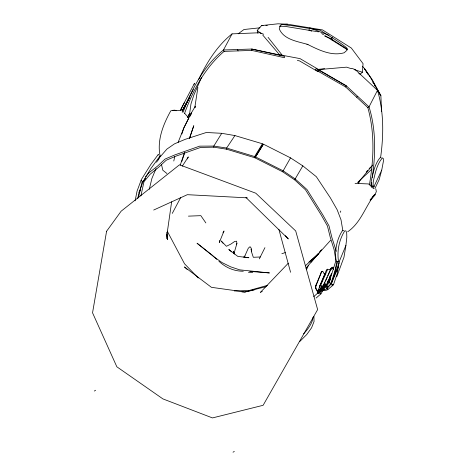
<?xml version="1.0" encoding="UTF-8"?>
<svg xmlns="http://www.w3.org/2000/svg" width="476" height="476" viewBox="0 0 476 476"><rect width="100%" height="100%" fill="white"/><g stroke="black" fill="none" stroke-linecap="round" stroke-linejoin="round"><path stroke-width="0.71" d="M318.313 291.806L319.295 289.575M322.329 288.153L321.764 287.825M322.835 287.694C323.031 286.873 321.163 286.891 321.818 287.7M333.527 284.618L331.26 283.964L334.914 273.129L336.716 261.532L339.108 261.931L338.549 261.497C336.788 251.268 339.168 239.517 344.82 230.795L346.01 230.985L346.707 233.288L346.82 237.345L345.903 245.461L339.108 261.931L337.246 273.7L333.432 284.898L327.649 289.664A6.117 3.814 15.1 0 1 324.519 290.443L323.882 290.42L323.948 289.456L324.805 287.403M213.724 147.173L213.801 146.078L221.715 133.316L234.912 135.571L262.431 143.77L262.437 144.918L254.66 157.711L226.671 149.208L213.724 147.173L200.622 147.435L176.096 156.086L166.213 160.245L158.758 167.171L150.208 174.192L143.99 181.689L140.878 195.957M358.797 73.661L360.213 74.101L362.42 72.233L363.063 63.677L351.33 48.034L322.555 29.928L287.439 24.181L278.049 23.8L261.604 25.573L257.224 30.369L257.897 33.284M326.298 270.606L326.381 270.178A2.874 1.827 14.8 0 1 327.464 269.267L331.1 269.666M186.544 104.268L186.699 102.887M372.553 175.519C375.671 152.719 375.903 129.044 369.031 106.868L346.391 85.9L318.105 69.371L324.614 68.728M380.586 157.627C383.68 135.303 383.977 112.134 377.486 90.357L355.269 69.597L351.788 68.336M324.888 274.307L324.87 274.955M197.879 87.524L194.815 107.546M166.38 238.643L171.628 201.86M369.453 184.545C373.821 159.121 374.868 132.625 367.817 107.57L345.659 86.983L315.427 69.746L316.112 68.639L346.391 85.9L345.659 86.983M371.078 185.289L371.5 182.498M372.238 177.613L372.452 176.215M345.903 245.461L343.981 257.224L336.829 276.58M135.113 200.818L137.094 191.013L141.39 179.5L150.719 164.625L158.335 154.379L158.133 155.158M137.713 198.754L139.057 192.203L143.032 181.802L143.859 180.636M195.095 107.624L195.392 106.172L191.322 112.967L183.873 127.842L178.143 142.342M173.788 161.019L174.74 156.693M138.474 197.486L142.199 181.314M219.787 240.428L219.305 242.522L224.017 231.003L222.988 232.782M149.303 189.252L151.868 178.548L156.069 168.534M381.728 170.134L383.436 161.096L383.299 158.55L382.484 157.883C377.016 163.94 375.338 172.711 373.487 180.487A11.995 2.184 -74.1 0 0 373.202 185.67L373.993 186.544L381.728 170.134L379.116 179.744L374.868 188.627M324.221 285.07L324.156 286.237L318.349 291.818M324.924 284.065L325.043 284.963A4.712 0.827 -54.8 0 1 324.751 285.654L323.65 287.445L317.599 293.18L319.087 289.42M233.972 253.506L236.905 243.539L236.578 241.201L234.692 241.433L231.068 243.968L226.427 246.288L221.191 241.005L223.024 243.212M190.959 114.365L191.322 112.967L190.483 115.65M371.595 187.193L371.952 185.854L373.993 186.544L373.446 188.591M180.499 110.634L183.534 104.363M182.201 112.235L182.814 110.099L189.829 97.039L182.665 110.152L183.349 108.653L193.339 89.458M337.698 261.74L330.975 283.559L327.702 287.177A3.017 1.886 15 0 1 325.608 287.647L324.412 287.236M184.515 113.538C192.905 90.315 205.055 67.592 224.107 51.372L251.786 50.414L284.458 57.703L284.452 56.329L251.733 49.04L223.494 49.974C203.71 65.759 191.87 89.042 183.076 112.276M318.206 292.948L318.147 293.502L324.21 287.766L325.304 285.975A4.712 0.827 -54.8 0 0 325.596 285.285L325.572 284.107M333.396 269.44C333.581 268.178 331.724 266.852 331.034 268.303L323.817 284.327L323.722 285.529L324.34 286.594M324.935 282.506L323.936 284.809L324.459 286.344M331.034 268.303L330.927 269.511M331.147 268.785L331.849 267.964L332.629 268.208A4.629 0.791 -54.6 0 0 332.807 267.679L332.914 267.09L330.106 269.719M325.876 284.589L324.977 286.594C327.131 286.564 325.31 282.589 324.031 284.511M324.656 286.802C327.625 287.552 325.632 281.762 323.817 284.327M181.874 133.976L183.873 127.842L188.805 118.048L184.759 113.437M181.719 161.656L184.557 153.195M189.525 138.397L193.786 125.712L189.436 138.361M338.085 267.536L338.597 266.03M180.249 165.077L184.599 152.421M324.769 285.392L324.953 284.874M324.941 275.17L322.776 271.368L321.645 271.385L315.451 286.397L315.487 288.254L318.117 292.776L313.761 296.572M322.776 271.368L322.151 271.225L321.544 272.04L315.909 286.028L315.874 288.2L318.135 292.097M325.269 273.337L318.212 290.152L318.188 291.705M324.793 273.837L324.638 274.997M332.337 40.567L331.635 38.83L332.266 37.176M340.251 212.367L340.792 211.005M335.282 273.034L330.975 283.559L329.785 282.964L331.052 283.315M330.701 278.466L328.952 282.732L335.925 260.693L334.11 249.65L330.249 237.31L327.44 225.981L321.312 215.146L305.527 189.853L294.638 179.833L282.631 171.771L254.94 157.824L263.412 144.163L290.527 157.877L302.813 165.874L316.332 176.697L330.398 197.903L337.157 209.761L341.012 219.811L342.881 230.908M327.934 285.993L326.804 288.73A4.641 2.892 15.1 0 1 324.215 289.462L322.633 288.944M334.914 273.129L339.192 262.853M331.26 283.964L338.144 267.363M358.517 183.599L359.927 180.261M319.438 286.546L326.381 270.178M327.738 269.19L320.532 285.642A2.939 1.833 15.1 0 0 319.378 286.754L319.866 288.111L321.151 289.218M198.706 79.474C206.828 62.392 217.127 45.815 232.08 33.873L259.991 32.725L263.734 34.284M201.413 77.582L193.815 95.158L190.953 104.018L189.65 113.431L187.574 117.322M326.155 284.583L325.501 286.665A1.529 0.952 15 0 0 326.56 286.427L328.999 282.571M327.119 282.881L328.018 280.876M329.511 277.538L330.409 275.533M325.864 286.076L327.054 283.404M327.655 282.066L330.939 274.717M326.078 286.26L331.748 273.563M294.638 179.833L302.813 165.874M306.479 269.719L308.519 265.191M325.536 281.173L327.339 277.169M327.94 275.83L330.945 269.154M318.95 291.859L319.545 290.544M194.006 84.448L194.529 83.24L180.832 109.224L182.814 110.099L189.835 97.116M187.371 158.924L188.3 156.925L182.266 166.189M244.361 257.046L248.317 248.198L250.031 246.681L251.209 248.169L251.453 251.745L251.173 249.079L251.691 252.399L253.309 257.29L260.283 256.98M259.313 258.885L264.924 247.657M158.306 160.013L159.591 157.473L166.921 149.083L174.49 143.847L185.331 139.284L206.358 132.477L221.715 133.316M377.486 90.357L369.031 106.868L367.817 107.57M323.079 290.14L320.931 293.865L316.088 298.059M172.276 213.385L180.731 197.492M187.598 117.185L189.668 113.294L190.007 116.471M232.08 33.873L223.494 49.974L224.107 51.372M183.736 103.994L184.444 102.691M297.363 60.47L299.493 60.874L317.623 71.483L318.658 69.585L346.576 67.164L351.401 68.711M290.527 157.877L282.631 171.771M263.412 144.163L254.94 157.824M157.544 160.739L160.162 155.783L150.862 168.617L142.931 181.832L145.364 178.452M254.66 157.711L254.642 156.556L262.431 143.77M156.604 162.251L157.229 161.245M236.263 244.563L236.905 243.539M320.467 291.473L321.08 290.515M234.912 135.571L226.618 148.048L226.671 149.208M139.057 192.203L140.777 189.781M324.995 274.015L325.382 273.611M144.692 179.476L145.525 178.31M143.895 180.6L143.032 181.802L141.104 180.434M318.212 290.152L318.997 289.545L319.664 289.646M320.396 292.044L319.277 292.645M331.962 285.689L332.724 284.672M320.158 291.955L319.372 292.954L318.503 292.722M357.988 182.79L372.702 165.059M145.495 176.822L148.619 173.044L157.455 166.172L165.142 159.014L175.108 154.807L199.628 146.15L213.801 146.078L226.618 148.048L254.642 156.556M306.026 268.172L318.795 253.196M319.741 252.084L321.633 249.864L319.664 252.096M318.694 253.208L310.953 262.115L330.6 240.291M366.187 172.044L367.656 170.396M369.12 168.748L370.59 167.1M331.326 283.779L326.804 288.73L327.958 289.462M372.904 196.421L374.933 194.184C365.378 206.376 361.022 222.655 347.676 231.806M370.072 200.069L374.981 194.857L376.337 191.519L375.838 189.049M371.143 198.909L374.981 194.857L370.215 199.962M288.277 263.222L260.39 292.383L262.288 291.366M299.672 341.595L306.734 334.551L311.572 327.809L314.053 321.544L313.898 316.35M321.443 291.699L322.151 291.02M322.514 287.718L322.365 287.254L321.978 287.623M320.229 288.658L320.931 287.98M357.708 182.367L372.059 169.004M305.283 265.84L318.962 253.28L308.888 262.08M333.242 267.506L333.349 267.994A4.629 0.797 -54.6 0 1 333.277 268.161M335.741 272.141L337.948 270.291M320.021 292.097L319.283 292.347M238.131 33.838L243.968 29.512L259.914 27.81M243.474 257.135L245.11 256.04M94.337 391.04L95.581 390.26M356.589 97.146L357.797 96.42M233.026 452.2L234.323 451.421M153.694 210.035L187.336 194.684L247.318 197.855M281.851 253.726L285.267 252.572M267.417 285.356L249.067 290.521L234.317 290.955M323.704 286.885L321.217 286.6A1.363 0.851 15.1 0 0 320.818 286.974L321.062 287.766M266.304 286.582L244.896 292.008L241.921 291.972M254.309 289.914L244.896 292.008L211.427 287.32L184.45 266.947L187.151 269.416M321.056 272.337L321.437 272.284M315.808 285.178L316.195 285.124M315.558 288.414L315.945 288.355M317.623 71.483L319.081 71.358M280.959 24.615L287.439 24.181M180.951 110.372L172.836 110.343L170.783 110.831C163.113 124.575 156.699 140.712 160.239 156.598M371.75 186.616L373.993 186.544M261.604 25.573L263.032 25.537M265.882 25.472L267.31 25.442M188.442 216.14L200.842 215.658L205.852 222.917M355.09 183.379L368.555 183.944L373.125 188.222M243.278 271.237C234.079 271.26 225.565 267.577 218.936 261.264M249.739 271.391L269.428 272.932L239.672 269.856L230.652 266.834L222.108 262.621L214.081 256.945L197.046 243.224L212.088 255.071L216.83 259.361M279.454 26.21L285.201 26.382L318.492 31.868M248.424 272.278L252.78 272.403M244.92 257.575L248.9 257.718L237.81 256.397L228.813 249.495L231.651 251.893M307.978 44.595L306.931 44.197C297.137 41.394 283.607 39.448 279.275 28.881L280.269 25.698L281.947 24.466L294.085 25.978L320.146 30.214L335.925 40.091A28.233 2.315 30.5 0 1 347.034 48.284L346.992 50.26L344.13 52.782C331.659 56.37 318.944 50.034 307.978 44.595L306.931 44.197M174.151 110.646L172.836 110.343L174.847 110.158L176.138 110.783M319.592 289.926L318.587 290.098L318.396 291.586M372.006 185.949L371.197 185.069A11.989 2.207 -74.1 0 1 371.47 179.886C373.315 172.116 374.993 163.333 380.485 157.306L381.312 157.978M354.156 69.591L362.42 72.233M323.882 290.42L321.954 289.682M324.233 286.064L320.812 285.57L321.484 286.516M329.029 35.301L309.745 27.9L308.924 30.101L311.673 31.16M324.751 36.182L331.635 38.83M255.481 156.89L283.202 170.86L295.072 178.869L306.996 189.549L322.805 214.855L328.987 225.802L331.885 237.5L336.318 251.34M318.991 292.306L319.342 292.508L319.063 292.746L320.931 293.865M318.658 69.585L300.029 58.613L279.519 54.758L262.74 35.045M330.701 38.687L347.409 49.224M321.687 33.546L323.543 34.718M324.775 35.498L347.028 49.534M343.577 230.634L342.488 230.521C336.794 239.208 334.402 250.989 336.217 261.205L336.788 261.639M321.478 288.182L322.014 288.581M166.927 173.52L162.81 170.2L161.459 164.369M257.224 30.369L261.086 33.641M180.904 109.206L182.605 110.843M245.908 197.439L288.307 238.928L285.368 235.65M198.248 277.978L184.533 263.793L167.243 231.175M362.48 66.39L364.473 68.568L372.22 79.623L380.877 95.765L381.568 111.658M268.083 37.354L282.47 55.519L251.733 49.04L251.786 50.414M367.906 74.256L364.473 68.568L370.274 77.136L380.877 95.765L376.296 88.173M372.863 82.479L373.63 83.746M374.392 85.014L375.534 86.912M237.482 49.48L238.083 50.89M234.347 254.107L233.526 251.292L233.859 252.952M278.894 229.426L290.58 272.278M166.82 234.43L167.659 239.553L166.844 232.306M312.97 317.433A41.793 16.773 -31.1 0 1 303.611 333.825M106.582 231.259L92.546 312.815L116.84 366.788L162.905 398.9L212.475 417.928L263.127 405.302L317.641 309.596L295.703 230.949L255.785 193.202L179.494 164.803L121.118 211.213L106.582 231.259M328.035 286.326L327.19 288.373L328.041 286.32"/></g></svg>
